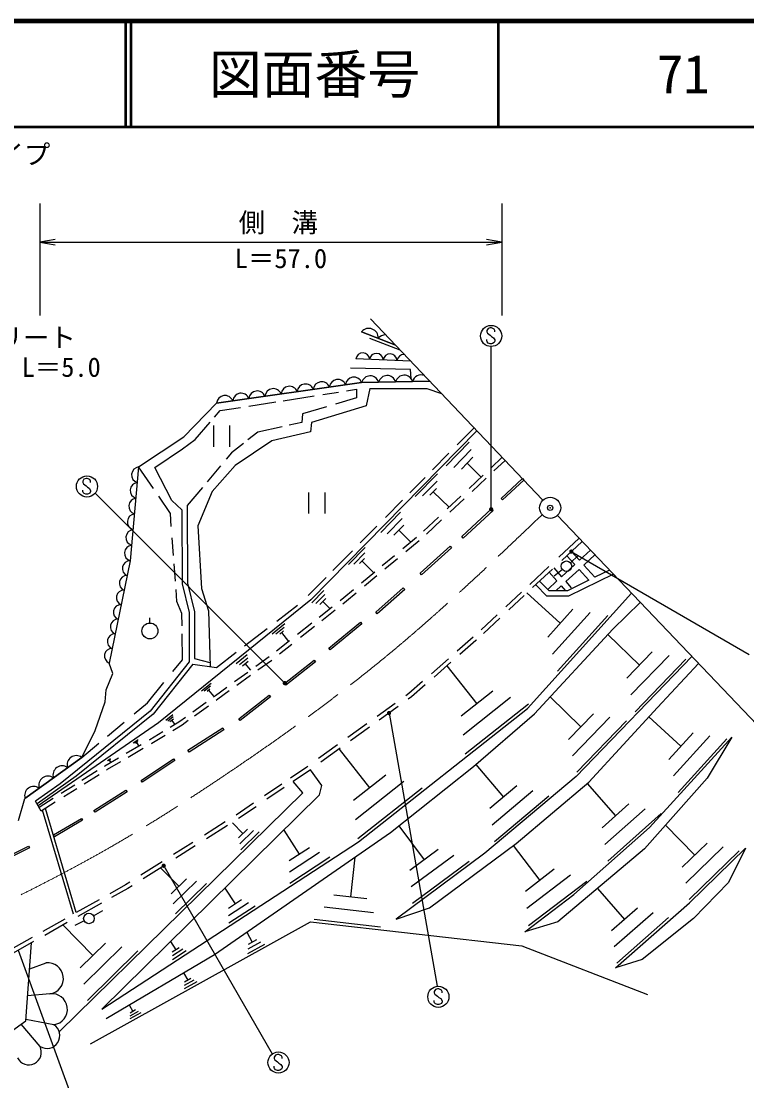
# Model space of a CAD drawing. Units: millimetres, scale not verified. Extents: x 40000 to 680000, y 20000 to 380000.
# Drawn here: x 498869 to 567506, y 279833 to 380000 of the extents above; entities that cross this region are included whole.
import ezdxf
from ezdxf.enums import TextEntityAlignment as Align

# ---------------------------------------------------------------- set-up
doc = ezdxf.new("R2010")
doc.units = ezdxf.units.MM
doc.header["$LTSCALE"] = 1000
doc.header["$PDMODE"] = 32
doc.header["$PDSIZE"] = 500
doc.linetypes.add('CHAIN', pattern=[18.5, 12, -1.5, 3.5, -1.5])
for name, color, linetype, lineweight in [('M-BGD', 7, 'Continuous', 25), ('M-BMK', 2, 'CHAIN', 13), ('M-BMK-SRVR', 3, 'Continuous', 25), ('M-STR-STR3', 7, 'Continuous', 25), ('M-TTL', 2, 'Continuous', 140), ('M-TTL-LINE', 7, 'Continuous', 50)]:
    doc.layers.add(name, color=color, linetype=linetype, lineweight=lineweight)
doc.layers.add('M-OTRS', color=6, linetype='Continuous')
doc.layers.add('M-TTL-TXT', color=7, linetype='Continuous')
doc.styles.add('ＭＳ ゴシック', font='')
doc.styles.get('ＭＳ ゴシック').set_extended_font_data('MS Gothic')

# ---------------------------------------------------------------- blocks, each defined once
blk = doc.blocks.new('filled_dot')
at = {"color": 0, "linetype": 'Continuous', "lineweight": -2, "const_width": 1.25}
blk.add_lwpolyline([(-0.625, 0, 1), (0.625, 0, 1)], format="xyb", close=True, dxfattribs=at)
blk = doc.blocks.new('open_arrow')
at = {"color": 0, "linetype": 'Continuous', "lineweight": -2}
blk.add_lwpolyline([(7.5, 1.25), (0, 0), (7.5, -1.25)], dxfattribs=at)

msp = doc.modelspace()

# ---------------------------------------------------------------- linework, layer by layer
at = {"layer": 'M-BGD'}
for p, q in [((531069, 350650), (534223, 349419)), ((534223, 349419), (531069, 350650)), ((543035, 350943), (542911, 350758)), ((542911, 350758), (542914, 350627)), ((542914, 350627), (542977, 350498)), ((543227, 351009), (543035, 350943)), ((543348, 351006), (543227, 351009)), ((543599, 350887), (543348, 351006)), ((543662, 350756), (543599, 350887)), ((543662, 350627), (543662, 350756)), ((531818, 350026), (534693, 348925)), ((542914, 349779), (542911, 349900)), ((542953, 349676), (542914, 349779)), ((543038, 349565), (542953, 349676)), ((542977, 350498), (543233, 350316)), ((543233, 350316), (543362, 350184)), ((543362, 350184), (543541, 350068)), ((543601, 349626), (543459, 349534)), ((543541, 350068), (543667, 349868)), ((543662, 349758), (543601, 349626)), ((543667, 349868), (543662, 349758)), ((543225, 349505), (543038, 349565)), ((543359, 349505), (543225, 349505)), ((543326, 333858), (543326, 349246)), ((543459, 349534), (543359, 349505)), ((535702, 347866), (530534, 348083)), ((535702, 347866), (530534, 348083)), ((535686, 347067), (530018, 347209)), ((535748, 346218), (535686, 347067)), ((517358, 343905), (531067, 345857)), ((531067, 345857), (517358, 343905)), ((531067, 345857), (537502, 345977)), ((537502, 345977), (531067, 345857)), ((523661, 344127), (526569, 344581)), ((527412, 344713), (528890, 344944)), ((529627, 345059), (530584, 345208)), ((530584, 345208), (530584, 344402)), ((531840, 345289), (531499, 343651)), ((531840, 345289), (537235, 345267)), ((537235, 345267), (538625, 344799)), ((514259, 340708), (517358, 343905)), ((520395, 343616), (522954, 344016)), ((531499, 343651), (526337, 342056)), ((530584, 344402), (528600, 343810)), ((517146, 342572), (517679, 343192)), ((517679, 343192), (519605, 343493)), ((525476, 342878), (525409, 342072)), ((527738, 343553), (525476, 342878)), ((515327, 340459), (516747, 342108)), ((517079, 339766), (517079, 341766)), ((518579, 341766), (518579, 339766)), ((523544, 341661), (521242, 341153)), ((525409, 342072), (524223, 341810)), ((526337, 342056), (526226, 341170)), ((509981, 337865), (514259, 340708)), ((521242, 341153), (520311, 340415)), ((526226, 341170), (522571, 340328)), ((541969, 341288), (526278, 325303)), ((540122, 339949), (541714, 341557)), ((511496, 337815), (514117, 339585)), ((514117, 339585), (515327, 340459)), ((519902, 340091), (518755, 339182)), ((522571, 340328), (519115, 338002)), ((539068, 337977), (541258, 340207)), ((518755, 339182), (518258, 338590)), ((537789, 337594), (539332, 339151)), ((539788, 337817), (541428, 339497)), ((540508, 337657), (541598, 338777)), ((544366, 338772), (543321, 337791)), ((509981, 337865), (509176, 328979)), ((509981, 337865), (509176, 328979)), ((511377, 335822), (509981, 337865)), ((513131, 334679), (511496, 337815)), ((517731, 337963), (516458, 336448)), ((519115, 338002), (516944, 335543)), ((542388, 336907), (541058, 338217)), ((544642, 338483), (543590, 337495)), ((504809, 336715), (504685, 336531)), ((505001, 336781), (504809, 336715)), ((505122, 336778), (505001, 336781)), ((505372, 336660), (505122, 336778)), ((505435, 336528), (505372, 336660)), ((535624, 335408), (537075, 336873)), ((536148, 335077), (538248, 337217)), ((542580, 337096), (541237, 335835)), ((542847, 336798), (541518, 335551)), ((544263, 334887), (546277, 336767)), ((546413, 336621), (544399, 334741)), ((546277, 336767), (546413, 336621)), ((504685, 336531), (504687, 336399)), ((504687, 335551), (504685, 335672)), ((504687, 336399), (504751, 336270)), ((504751, 336270), (505006, 336088)), ((505006, 336088), (505135, 335957)), ((505135, 335957), (505314, 335841)), ((505314, 335841), (505441, 335641)), ((505435, 336399), (505435, 336528)), ((505441, 335641), (505435, 335530)), ((516019, 335925), (514574, 334205)), ((536838, 335137), (538208, 336527)), ((537528, 335197), (538158, 335837)), ((504727, 335448), (504687, 335551)), ((504811, 335338), (504727, 335448)), ((504998, 335277), (504811, 335338)), ((505132, 335277), (504998, 335277)), ((505233, 335306), (505132, 335277)), ((505375, 335398), (505233, 335306)), ((505435, 335530), (505375, 335398)), ((523799, 317428), (505855, 335372)), ((512979, 333477), (511879, 335087)), ((514076, 333811), (513131, 334679)), ((516944, 335543), (515571, 332287)), ((526091, 333448), (526091, 335448)), ((527591, 335448), (527591, 333448)), ((533320, 333081), (534942, 334719)), ((539338, 334047), (537848, 335517)), ((540449, 335096), (539170, 333896)), ((540776, 334854), (539410, 333572)), ((544399, 334741), (544263, 334887)), ((514076, 333811), (514100, 326817)), ((514574, 334205), (514600, 326879)), ((532878, 331677), (534758, 333587)), ((540539, 331287), (543371, 333900)), ((543507, 333753), (540675, 331140)), ((543371, 333900), (543507, 333753)), ((513071, 332240), (512979, 333477)), ((533498, 331547), (534908, 332977)), ((538350, 333126), (536925, 331789)), ((538641, 332851), (537204, 331502)), ((515571, 332287), (515925, 326372)), ((530936, 330675), (532498, 332252)), ((534118, 331407), (535048, 332357)), ((535728, 330757), (534588, 331887)), ((513276, 329498), (513152, 331153)), ((536260, 331208), (534966, 330128)), ((536498, 330886), (535239, 329835)), ((540675, 331140), (540539, 331287)), ((551663, 331114), (549735, 329320)), ((551939, 330825), (550014, 329034)), ((528354, 328067), (530192, 329923)), ((529828, 328637), (531418, 330257)), ((530348, 328687), (531388, 329737)), ((536607, 327823), (539439, 330380)), ((539573, 330231), (536741, 327674)), ((539439, 330380), (539573, 330231)), ((550903, 329861), (567729, 320147)), ((550921, 329878), (551672, 329045)), ((551672, 329045), (552717, 330007)), ((552086, 328585), (553144, 329559)), ((509176, 328979), (507202, 319325)), ((509176, 328979), (507202, 319325)), ((513458, 327053), (513334, 328714)), ((530868, 328727), (531348, 329207)), ((532238, 327857), (531108, 328967)), ((534166, 329461), (533022, 328508)), ((534449, 329177), (533262, 328187)), ((549978, 327484), (551229, 328637)), ((550480, 329467), (551229, 328637)), ((550818, 328807), (551568, 329477)), ((552086, 328585), (553126, 327432)), ((532320, 327922), (531055, 326867)), ((532509, 327559), (531348, 326591)), ((536741, 327674), (536607, 327823)), ((548787, 328438), (546967, 326744)), ((549110, 328192), (547240, 326452)), ((548814, 327917), (549541, 327082)), ((549249, 328322), (549978, 327484)), ((550058, 328157), (549288, 327527)), ((550384, 327018), (551644, 328177)), ((554882, 327736), (550649, 325660)), ((551644, 328177), (552564, 327156)), ((554520, 328115), (553126, 327432)), ((514100, 326817), (514767, 324103)), ((514600, 326879), (515267, 324164)), ((526005, 325696), (527702, 327409)), ((548602, 325638), (547539, 326731)), ((548811, 326141), (547905, 327071)), ((548673, 326282), (549541, 327082)), ((549440, 326147), (549948, 326615)), ((549948, 326615), (550346, 326157)), ((550384, 327018), (550887, 326440)), ((552564, 327156), (550530, 326159)), ((513601, 325139), (513517, 326266)), ((515925, 326372), (516590, 324245)), ((526348, 325027), (527498, 326197)), ((526728, 324947), (527588, 325817)), ((530315, 326250), (529392, 325480)), ((530557, 325931), (529644, 325169)), ((532399, 324138), (535012, 326420)), ((535143, 326269), (532531, 323987)), ((535012, 326420), (535143, 326269)), ((546187, 326018), (544710, 324645)), ((546431, 325700), (545001, 324368)), ((546698, 325948), (549858, 323097)), ((546763, 315043), (556594, 325938)), ((550649, 325660), (548602, 325638)), ((550530, 326159), (548811, 326141)), ((526278, 325303), (511857, 313677)), ((514076, 324006), (513601, 325139)), ((523042, 323297), (525008, 324809)), ((528290, 324610), (527054, 323633)), ((527108, 324857), (527678, 325437)), ((528098, 324457), (527398, 325147)), ((529392, 325480), (529047, 325207)), ((529644, 325169), (529308, 324904)), ((554824, 322518), (557428, 325063)), ((511051, 323105), (511051, 323605)), ((514086, 322856), (514076, 324006)), ((514767, 324103), (514767, 319450)), ((515267, 324164), (515267, 319761)), ((516590, 324245), (516736, 319001)), ((528565, 324317), (527305, 323322)), ((532531, 323987), (532399, 324138)), ((543906, 323896), (542380, 322476)), ((544145, 323572), (542597, 322131)), ((551048, 324407), (548668, 321777)), ((552698, 324117), (549128, 320167)), ((554348, 323817), (549588, 318547)), ((520001, 320959), (522132, 322598)), ((522608, 322087), (523818, 323067)), ((522968, 322077), (523758, 322717)), ((526353, 323079), (525010, 322018)), ((526611, 322773), (525296, 321734)), ((527972, 320728), (530969, 323175)), ((531096, 323020), (528099, 320573)), ((530969, 323175), (531096, 323020)), ((514113, 319618), (514092, 322096)), ((523328, 322067), (523688, 322357)), ((524188, 321367), (523508, 322217)), ((541620, 321768), (540101, 320437)), ((547410, 314518), (554824, 322518)), ((554358, 322017), (557348, 319137)), ((524245, 321413), (523021, 320446)), ((524475, 321085), (523300, 320156)), ((528099, 320573), (527972, 320728)), ((541888, 321471), (540352, 320125)), ((541929, 321510), (541888, 321471)), ((513217, 318513), (514113, 319618)), ((515267, 319761), (516726, 319387)), ((517342, 318915), (519214, 320354)), ((519198, 319277), (520258, 320127)), ((519508, 319177), (520298, 319817)), ((522337, 319910), (521052, 318984)), ((522565, 319581), (521258, 318639)), ((523765, 317400), (526570, 319600)), ((526570, 319600), (526693, 319443)), ((539277, 319715), (537678, 318313)), ((562318, 319931), (551373, 308592)), ((558548, 320377), (556148, 317887)), ((560148, 320037), (556548, 316307)), ((561748, 319697), (556938, 314717)), ((507540, 318346), (507202, 319325)), ((514767, 319450), (511066, 314785)), ((515105, 319233), (511352, 314501)), ((515105, 319233), (517342, 318915)), ((519808, 319067), (520328, 319497)), ((520578, 318647), (520068, 319287)), ((526693, 319443), (523888, 317243)), ((539519, 319395), (537931, 318003)), ((539141, 319064), (541978, 315477)), ((559058, 315129), (562944, 319274)), ((506900, 316796), (507540, 318346)), ((520299, 318441), (519059, 317547)), ((520567, 318141), (519262, 317201)), ((536842, 317580), (535539, 316437)), ((506826, 315664), (506900, 316796)), ((510822, 315559), (512373, 317472)), ((515918, 316687), (516828, 317427)), ((516188, 316687), (516778, 317167)), ((516458, 316677), (516728, 316897)), ((517108, 316147), (516598, 316787)), ((518326, 317019), (517244, 316240)), ((518543, 316683), (517479, 315916)), ((523888, 317243), (523765, 317400)), ((537085, 317261), (535788, 316124)), ((543468, 316657), (540478, 314297)), ((505867, 312933), (506826, 315664)), ((509566, 314520), (510822, 315559)), ((516365, 315601), (515097, 314680)), ((517244, 316240), (517066, 316111)), ((517479, 315916), (517313, 315795)), ((519447, 314046), (522335, 316273)), ((522457, 316115), (519570, 313887)), ((522335, 316273), (522457, 316115)), ((535539, 316437), (535249, 316229)), ((535788, 316124), (535477, 315900)), ((545168, 316057), (540678, 312507)), ((548898, 316127), (551818, 313307)), ((511066, 314785), (502559, 307901)), ((516579, 315262), (515277, 314316)), ((530770, 302427), (546763, 315043)), ((534255, 315513), (532549, 314286)), ((534513, 315207), (532741, 313932)), ((533662, 314595), (538216, 288768)), ((546858, 315447), (540868, 310717)), ((552988, 314527), (550638, 312087)), ((552565, 308062), (559058, 315129)), ((511857, 313677), (500483, 305829)), ((511352, 314501), (504085, 308621)), ((507020, 312414), (508608, 313727)), ((512558, 313917), (513218, 314457)), ((512748, 313857), (513248, 314257)), ((512938, 313787), (513268, 314057)), ((513876, 313793), (512970, 313244)), ((513428, 313517), (513108, 313927)), ((514409, 314180), (513876, 313793)), ((514678, 313881), (514098, 313460)), ((519570, 313887), (519447, 314046)), ((531569, 313582), (529768, 312286)), ((541654, 309543), (547410, 314518)), ((554558, 314197), (551028, 310547)), ((556118, 313857), (551418, 308997)), ((558238, 314237), (561278, 311477)), ((504596, 310409), (505867, 312933)), ((512258, 312812), (511027, 312066)), ((514098, 313460), (513200, 312915)), ((514635, 311076), (517935, 313193)), ((518043, 313025), (514743, 310907)), ((517935, 313193), (518043, 313025)), ((531827, 313274), (530008, 311966)), ((562428, 312737), (560118, 310207)), ((504596, 310409), (506224, 311755)), ((510229, 311599), (508792, 310759)), ((509468, 311787), (509938, 312107)), ((509598, 311777), (509908, 311987)), ((509728, 311757), (509868, 311857)), ((510028, 311477), (509798, 311807)), ((511027, 312066), (510979, 312038)), ((511231, 311722), (511174, 311688)), ((512485, 312482), (511231, 311722)), ((528792, 311584), (527004, 310297)), ((558304, 303774), (566095, 312324)), ((564018, 312447), (560558, 308657)), ((565608, 312157), (560998, 307097)), ((566095, 312324), (563751, 308428)), ((510406, 311240), (508982, 310406)), ((514743, 310907), (514635, 311076)), ((529049, 311276), (527213, 309955)), ((528939, 311197), (531828, 307537)), ((499230, 306527), (504596, 310409)), ((504596, 310409), (499230, 306527)), ((506795, 309590), (506746, 309559)), ((508077, 310340), (506795, 309590)), ((508276, 309993), (507002, 309248)), ((507038, 310107), (507328, 310307)), ((507118, 310107), (507308, 310237)), ((507198, 310097), (507288, 310157)), ((507378, 309927), (507248, 310127)), ((510208, 308216), (513288, 310278)), ((513399, 310112), (510319, 308050)), ((513288, 310278), (513399, 310112)), ((525983, 309563), (525876, 309486)), ((533800, 303299), (541654, 309543)), ((541888, 309737), (544478, 306647)), ((504085, 308621), (500374, 306015)), ((506048, 309121), (504607, 308215)), ((506238, 308768), (504829, 307882)), ((507002, 309248), (506931, 309203)), ((525876, 309486), (524352, 308450)), ((526222, 309238), (524597, 308133)), ((527310, 307744), (526222, 309238)), ((533348, 308737), (530298, 306337)), ((551373, 308592), (542716, 301348)), ((502559, 307901), (500228, 306264)), ((503937, 307794), (502646, 306983)), ((510319, 308050), (510208, 308216)), ((523526, 307889), (521884, 306772)), ((523755, 307561), (522119, 306449)), ((525500, 307051), (524597, 308133)), ((527101, 306859), (527310, 307744)), ((535078, 308127), (530498, 304517)), ((545758, 307727), (543188, 305567)), ((545675, 302276), (552565, 308062)), ((552398, 307927), (555088, 304887)), ((563751, 308428), (557842, 301760)), ((498608, 304442), (499230, 306527)), ((502480, 284485), (525500, 307051)), ((504127, 307441), (502896, 306667)), ((505753, 305383), (508778, 307308)), ((508885, 307140), (505860, 305215)), ((506485, 286612), (527101, 306859)), ((508778, 307308), (508885, 307140)), ((536798, 307507), (530698, 302697)), ((547268, 307237), (543408, 303997)), ((548778, 306737), (543628, 302427)), ((500773, 305334), (500228, 306264)), ((501895, 306511), (500571, 305679)), ((502091, 306161), (500773, 305334)), ((504084, 295732), (501165, 305579)), ((520841, 306064), (519215, 304958)), ((521082, 305744), (519433, 304623)), ((556358, 306007), (553818, 303757)), ((557888, 305557), (554088, 302187)), ((503816, 295581), (500901, 305414)), ((501931, 303074), (504570, 304641)), ((504570, 304641), (504673, 304469)), ((505860, 305215), (505753, 305383)), ((559418, 305097), (554348, 300607)), ((504673, 304469), (502033, 302902)), ((518179, 304301), (516197, 303054)), ((518394, 303964), (516389, 302703)), ((518849, 304226), (519848, 303207)), ((520278, 303627), (519418, 302787)), ((523698, 303517), (525178, 301247)), ((534588, 303927), (536978, 300717)), ((551140, 297435), (558304, 303774)), ((559828, 303997), (562578, 301167)), ((502033, 302902), (501931, 303074)), ((517167, 291787), (533800, 303299)), ((520828, 303497), (519538, 302237)), ((521378, 303357), (519658, 301677)), ((495716, 300104), (499566, 302029)), ((499655, 301850), (495805, 299925)), ((499566, 302029), (499655, 301850)), ((506485, 286612), (530770, 302427)), ((515104, 302367), (513286, 301223)), ((515320, 302030), (513487, 300877)), ((526128, 301857), (524228, 300627)), ((538308, 301707), (535638, 299717)), ((537504, 296181), (545675, 302276)), ((545408, 302077), (547928, 298777)), ((557842, 301760), (549621, 294860)), ((563758, 302307), (561398, 300017)), ((565268, 301937), (561728, 298507)), ((566778, 301567), (562058, 296987)), ((562077, 296660), (567385, 301821)), ((567385, 301821), (565788, 298577)), ((512198, 300539), (510183, 299271)), ((527098, 301417), (524248, 299567)), ((528058, 300967), (524268, 298497)), ((530428, 300967), (530008, 297217)), ((542716, 301348), (534324, 295121)), ((539778, 301137), (535768, 298157)), ((541238, 300557), (535888, 296587)), ((512411, 300200), (510398, 298934)), ((512058, 299978), (513788, 298217)), ((512352, 300163), (522623, 282375)), ((549298, 299827), (546558, 297727)), ((509149, 298621), (508740, 298363)), ((514518, 298937), (513048, 297497)), ((515458, 298707), (513258, 296557)), ((550828, 299257), (546708, 296107)), ((552358, 298677), (546858, 294487)), ((565788, 298577), (562470, 295186)), ((508740, 298363), (507248, 297521)), ((508945, 298020), (507414, 297155)), ((509356, 298278), (508945, 298020)), ((516398, 298477), (513468, 295607)), ((518118, 298037), (519098, 296547)), ((553368, 298007), (555948, 295077)), ((506246, 296954), (504081, 295730)), ((506474, 296624), (504233, 295357)), ((519718, 296947), (518468, 296137)), ((520358, 296657), (518488, 295437)), ((531568, 297037), (528438, 297397)), ((546518, 293903), (551140, 297435)), ((555073, 290517), (562077, 296660)), ((505708, 295437), (506578, 295927)), ((520988, 296357), (518498, 294727)), ((532208, 295697), (527518, 296237)), ((534324, 295121), (537504, 296181)), ((557168, 296147), (554718, 293997)), ((558638, 295707), (554968, 292487)), ((503006, 295123), (500911, 293939)), ((503220, 294784), (501095, 293584)), ((502825, 294561), (505648, 291687)), ((504828, 294957), (503938, 294507)), ((505427, 283335), (526241, 294859)), ((526241, 294859), (546239, 292590)), ((532848, 294357), (526588, 295067)), ((549621, 294860), (546518, 293903)), ((560108, 295257), (555218, 290967)), ((562470, 295186), (557605, 291303)), ((520198, 293887), (520728, 292927)), ((499897, 293366), (497905, 292240)), ((500044, 292990), (498112, 291898)), ((499298, 285487), (499853, 292882)), ((506838, 292857), (504448, 290517)), ((512978, 292987), (513488, 292207)), ((521878, 292727), (520288, 291847)), ((521508, 292937), (520308, 292277)), ((521128, 293147), (520328, 292707)), ((546239, 292590), (558117, 287980)), ((498599, 292173), (505298, 273766)), ((508378, 292487), (504788, 288977)), ((509908, 292117), (505128, 287427)), ((506923, 285738), (517167, 291787)), ((513808, 292417), (513158, 291997)), ((514148, 292267), (513168, 291637)), ((514478, 292107), (513178, 291267)), ((501203, 290969), (499665, 290373)), ((557605, 291303), (555073, 290517)), ((514218, 290047), (514618, 289337)), ((514908, 289497), (514318, 289167)), ((515478, 289187), (514278, 288527)), ((515198, 289347), (514298, 288847)), ((538239, 288538), (538047, 288472)), ((538361, 288535), (538239, 288538)), ((538611, 288417), (538361, 288535)), ((501580, 288055), (499477, 287876)), ((538047, 288472), (537923, 288288)), ((537923, 288288), (537926, 288156)), ((537926, 288156), (537989, 288027)), ((537989, 288027), (538245, 287845)), ((538245, 287845), (538374, 287714)), ((538374, 287714), (538553, 287598)), ((538553, 287598), (538679, 287398)), ((538674, 288285), (538611, 288417)), ((538674, 288156), (538674, 288285)), ((509078, 287007), (509428, 286387)), ((509688, 286527), (509168, 286237)), ((537926, 287308), (537923, 287429)), ((537966, 287205), (537926, 287308)), ((538050, 287095), (537966, 287205)), ((538237, 287034), (538050, 287095)), ((538371, 287034), (538237, 287034)), ((538471, 287063), (538371, 287034)), ((538613, 287155), (538471, 287063)), ((538674, 287287), (538613, 287155)), ((538679, 287398), (538674, 287287)), ((491616, 279996), (499298, 285487)), ((501957, 285140), (499308, 285619)), ((510178, 286257), (509138, 285677)), ((509938, 286397), (509158, 285957)), ((500650, 283079), (498882, 285190)), ((522920, 282258), (522796, 282073)), ((522796, 282073), (522799, 281942)), ((522799, 281942), (522862, 281813)), ((522862, 281813), (523118, 281631)), ((523112, 282323), (522920, 282258)), ((523234, 282321), (523112, 282323)), ((523118, 281631), (523247, 281499)), ((523484, 282202), (523234, 282321)), ((523247, 281499), (523426, 281383)), ((523547, 282071), (523484, 282202)), ((523547, 281942), (523547, 282071)), ((522799, 281094), (522796, 281215)), ((522838, 280991), (522799, 281094)), ((522923, 280880), (522838, 280991)), ((523110, 280820), (522923, 280880)), ((523244, 280820), (523110, 280820)), ((523344, 280849), (523244, 280820)), ((523486, 280941), (523344, 280849)), ((523426, 281383), (523552, 281183)), ((523547, 281073), (523486, 280941)), ((523552, 281183), (523547, 281073))]:
    msp.add_line(p, q, dxfattribs=at)
for centre, radius in [((543319, 350246), 1000), ((505092, 336018), 1000), ((550444, 328477), 500), ((511046, 322360), 750), ((505278, 295185), 500), ((538331, 287775), 1000), ((523204, 281561), 1000)]:
    msp.add_circle(centre, radius, dxfattribs=at)
for centre, radius, start, end in [((531750, 350065), 897, 358.01381, 139.34161), ((533327, 349450), 897, 89.21429, 139.34161), ((531178, 348007), 648, 1.87513, 173.31847), ((532470, 347953), 648, 1.87513, 173.31847), ((533762, 347899), 648, 1.87513, 173.31847), ((535054, 347845), 648, 85.35297, 173.31847), ((525763, 344907), 793, 22.19781, 174.00482), ((527286, 345124), 793, 22.19781, 174.00482), ((528810, 345340), 793, 22.19781, 174.00482), ((530333, 345557), 793, 22.19781, 174.00482), ((531876, 345633), 839, 17.63874, 164.50291), ((533485, 345663), 839, 17.63874, 164.50291), ((535093, 345693), 839, 17.63874, 164.50291), ((536702, 345723), 839, 69.58936, 164.50291), ((518147, 343823), 793, 22.19781, 174.00482), ((519670, 344039), 793, 22.19781, 174.00482), ((521193, 344256), 793, 22.19781, 174.00482), ((522717, 344473), 793, 22.19781, 174.00482), ((524240, 344690), 793, 22.19781, 174.00482), ((510074, 337110), 761, 97.02148, 252.63218), ((509940, 335629), 761, 97.02148, 252.63218), ((509805, 334148), 761, 97.02148, 252.63218), ((509671, 332667), 761, 97.02148, 252.63218), ((509537, 331186), 761, 97.02148, 252.63218), ((509403, 329705), 761, 97.02148, 252.63218), ((509146, 328267), 713, 87.54633, 249.33341), ((508864, 326888), 713, 87.54633, 249.33341), ((508581, 325509), 713, 87.54633, 249.33341), ((508299, 324130), 713, 87.54633, 249.33341), ((508017, 322750), 713, 87.54633, 249.33341), ((507735, 321371), 713, 87.54633, 249.33341), ((507453, 319992), 713, 87.54633, 249.33341), ((504085, 309704), 871, 54.02421, 197.74419), ((502743, 308733), 871, 54.02421, 197.74419), ((501401, 307763), 871, 54.02421, 197.74419), ((500060, 306792), 871, 54.02421, 197.74419), ((501392, 289512), 1470, 277.36805, 97.36805), ((501769, 286597), 1470, 277.36805, 97.36805), ((501304, 284109), 1220, 237.61932, 57.61932), ((499578, 282543), 1199, 206.56505, 26.56505)]:
    msp.add_arc(centre, radius, start, end, dxfattribs=at)
at = {"layer": 'M-BMK'}
msp.add_open_spline([(464788, 283200), (468735, 284357), (472681, 285514), (476506, 286984), (480653, 288578), (484658, 290541), (488674, 292475), (494945, 295495), (501245, 298446), (507268, 301897), (510930, 303995), (514490, 306278), (518001, 308636), (523526, 312346), (528932, 316241), (534037, 320492), (538923, 324560), (543534, 328955), (548145, 333349)], degree=3, knots=[0, 0, 0, 0, 1, 1, 1, 2, 2, 2, 3, 3, 3, 4, 4, 4, 5, 5, 5, 6, 6, 6, 6], dxfattribs=at)
at = {"layer": 'M-BMK-SRVR'}
for p, q in [((531897, 351860), (548194, 334755)), ((549605, 333274), (577329, 304175))]:
    msp.add_line(p, q, dxfattribs=at)
msp.add_circle((548904, 334000), 1000, dxfattribs=at)
at = {"layer": 'M-OTRS'}
msp.add_point((548900, 333997), dxfattribs=at)
at = {"layer": 'M-STR-STR3'}
for p, q in [((500626, 362756), (500626, 352187)), ((544338, 362756), (544338, 352187)), ((500626, 359112), (544338, 359112))]:
    msp.add_line(p, q, dxfattribs=at)
at = {"layer": 'M-TTL'}
msp.add_line((680000, 380000), (40000, 380000), dxfattribs=at)
at = {"layer": 'M-TTL-LINE'}
for p, q in [((508747, 380000), (508747, 370000)), ((509247, 380000), (509247, 370000)), ((543997, 380000), (543997, 370000)), ((40000, 370000), (680000, 370000))]:
    msp.add_line(p, q, dxfattribs=at)

# ---------------------------------------------------------------- block references
at = {"layer": 'M-BGD', "xscale": 160, "yscale": 160}
for p, rotation in [((543326, 333858), 90), ((550903, 329861), 330), ((523799, 317428), 135), ((533662, 314595), 280), ((512352, 300163), 300)]:
    msp.add_blockref('filled_dot', p, dxfattribs=dict(at, rotation=rotation))
at = {"layer": 'M-STR-STR3', "xscale": 193, "yscale": 193}
msp.add_blockref('open_arrow', (500626, 359112), dxfattribs=at)
at = {"layer": 'M-STR-STR3', "xscale": 193, "yscale": 193, "rotation": 180}
msp.add_blockref('open_arrow', (544338, 359112), dxfattribs=at)

# ---------------------------------------------------------------- texts
at = {"layer": 'M-STR-STR3', "style": 'ＭＳ ゴシック'}
for s, p in [('ガードパイプ', (486621, 365933)), ('側\u3000溝', (519442, 359501)), ('L＝57.0', (519069, 356108)), ('コンクリート', (489043, 348624)), ('L＝5.0', (498910, 345829))]:
    msp.add_text(s, height=1833, dxfattribs=at).set_placement(p, align=Align.BOTTOM_LEFT)
at = {"layer": 'M-TTL-TXT', "style": 'ＭＳ ゴシック'}
for s, p in [('図面番号', (526622, 375000)), ('71', (561497, 375000))]:
    msp.add_text(s, height=3666, dxfattribs=at).set_placement(p, align=Align.MIDDLE_CENTER)

doc.saveas('drawing.dxf')
